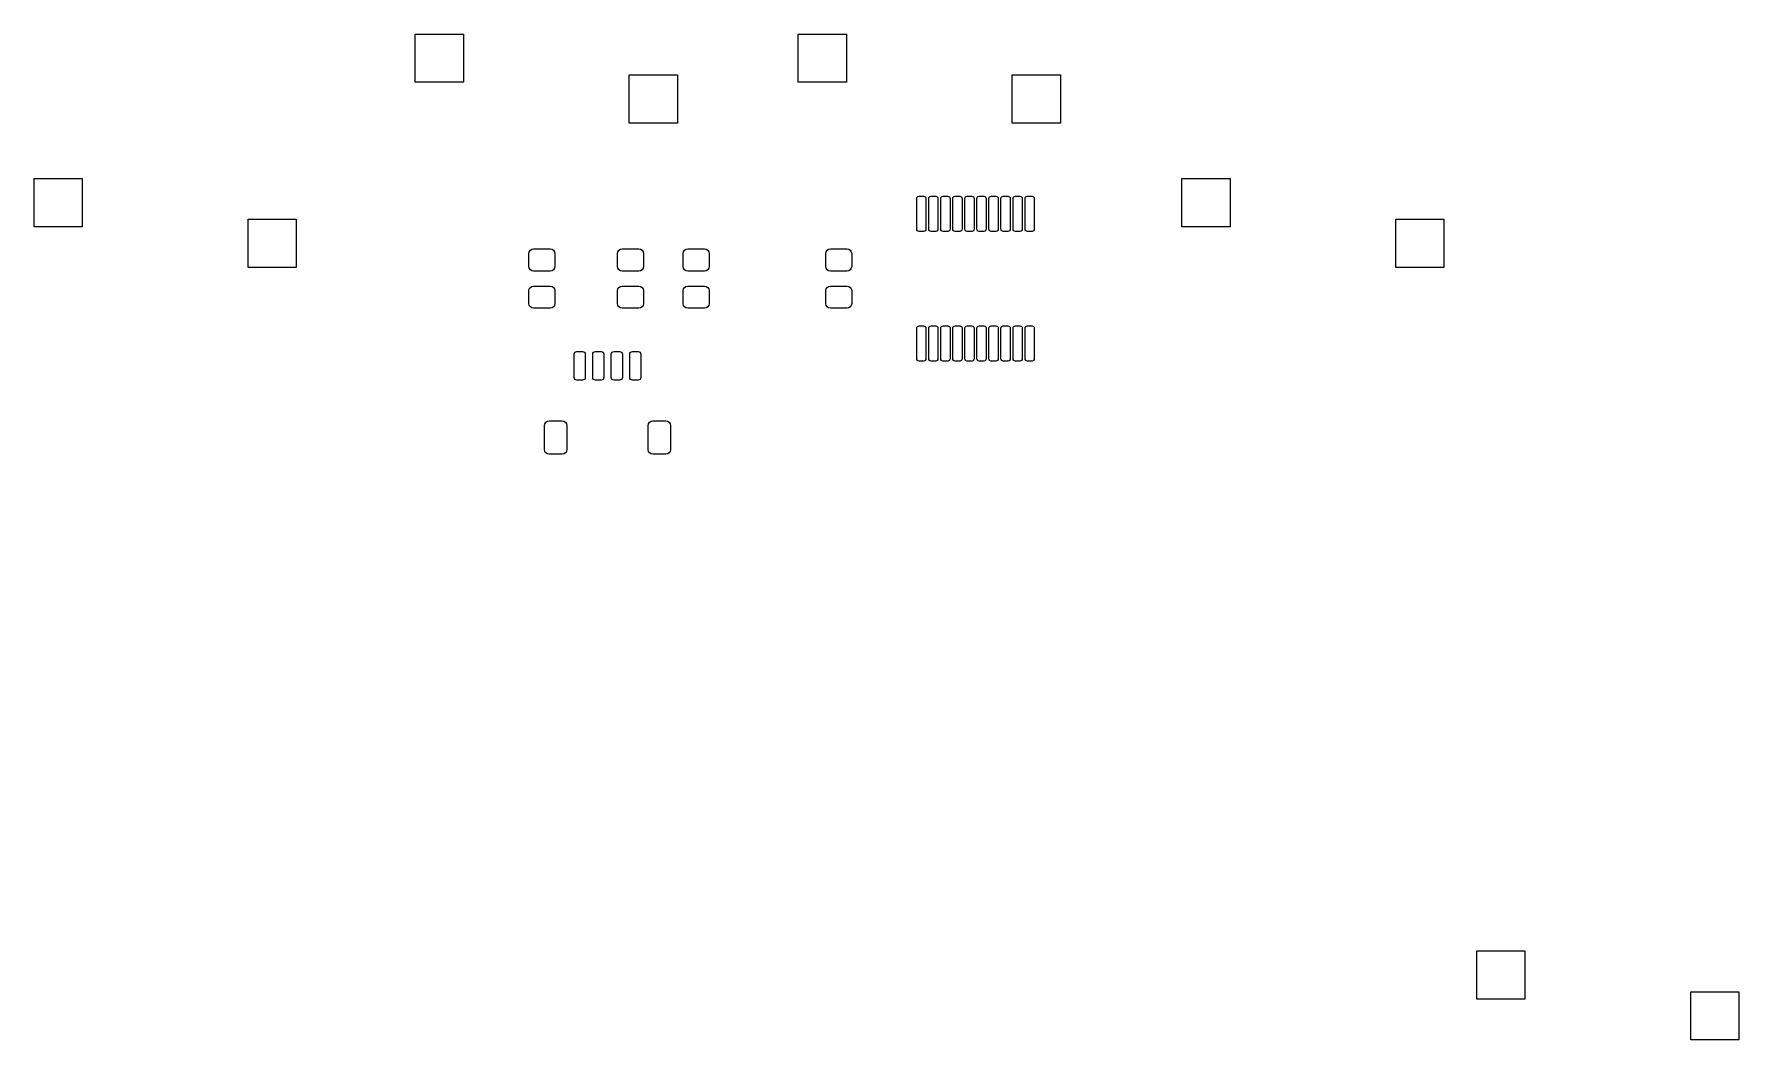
# Model space of a CAD drawing. Extents: x 160.7 to 252.7, y -134.8 to -80.5.
import ezdxf

# ---------------------------------------------------------------- set-up
doc = ezdxf.new("R2010")
doc.units = 0
doc.layers.add('BLACK', color=7, linetype='CONTINUOUS')

msp = doc.modelspace()

# ---------------------------------------------------------------- linework, layer by layer
at = {"layer": 'BLACK', "linetype": 'CONTINUOUS'}
for p, q in [((181.295, -83.05), (181.295, -80.45)), ((181.295, -80.45), (183.895, -80.45)), ((183.895, -80.45), (183.895, -83.05)), ((201.97, -83.05), (201.97, -80.45)), ((201.97, -80.45), (204.57, -80.45)), ((204.57, -80.45), (204.57, -83.05)), ((192.845, -85.25), (192.845, -82.65)), ((192.845, -82.65), (195.445, -82.65)), ((195.445, -82.65), (195.445, -85.25)), ((213.52, -85.25), (213.52, -82.65)), ((213.52, -82.65), (216.12, -82.65)), ((216.12, -82.65), (216.12, -85.25)), ((183.895, -83.05), (181.295, -83.05)), ((204.57, -83.05), (201.97, -83.05)), ((195.445, -85.25), (192.845, -85.25)), ((216.12, -85.25), (213.52, -85.25)), ((160.715, -90.85), (160.715, -88.25)), ((160.715, -88.25), (163.315, -88.25)), ((163.315, -88.25), (163.315, -90.85)), ((222.675, -90.85), (222.675, -88.25)), ((222.675, -88.25), (225.275, -88.25)), ((225.275, -88.25), (225.275, -90.85)), ((208.369515, -89.277165), (208.396612, -89.236612)), ((208.396612, -89.236612), (208.437165, -89.209515)), ((208.437165, -89.209515), (208.485, -89.2)), ((208.485, -89.2), (208.735, -89.2)), ((208.735, -89.2), (208.782835, -89.209515)), ((208.782835, -89.209515), (208.823388, -89.236612)), ((208.823388, -89.236612), (208.850485, -89.277165)), ((209.019515, -89.277165), (209.046612, -89.236612)), ((209.046612, -89.236612), (209.087165, -89.209515)), ((209.087165, -89.209515), (209.135, -89.2)), ((209.135, -89.2), (209.385, -89.2)), ((209.385, -89.2), (209.432835, -89.209515)), ((209.432835, -89.209515), (209.473388, -89.236612)), ((209.473388, -89.236612), (209.500485, -89.277165)), ((209.669515, -89.277165), (209.696612, -89.236612)), ((209.696612, -89.236612), (209.737165, -89.209515)), ((209.737165, -89.209515), (209.785, -89.2)), ((209.785, -89.2), (210.035, -89.2)), ((210.035, -89.2), (210.082835, -89.209515)), ((210.082835, -89.209515), (210.123388, -89.236612)), ((210.123388, -89.236612), (210.150485, -89.277165)), ((210.319515, -89.277165), (210.346612, -89.236612)), ((210.346612, -89.236612), (210.387165, -89.209515)), ((210.387165, -89.209515), (210.435, -89.2)), ((210.435, -89.2), (210.685, -89.2)), ((210.685, -89.2), (210.732835, -89.209515)), ((210.732835, -89.209515), (210.773388, -89.236612)), ((210.773388, -89.236612), (210.800485, -89.277165)), ((210.969515, -89.277165), (210.996612, -89.236612)), ((210.996612, -89.236612), (211.037165, -89.209515)), ((211.037165, -89.209515), (211.085, -89.2)), ((211.085, -89.2), (211.335, -89.2)), ((211.335, -89.2), (211.382835, -89.209515)), ((211.382835, -89.209515), (211.423388, -89.236612)), ((211.423388, -89.236612), (211.450485, -89.277165)), ((211.619515, -89.277165), (211.646612, -89.236612)), ((211.646612, -89.236612), (211.687165, -89.209515)), ((211.687165, -89.209515), (211.735, -89.2)), ((211.735, -89.2), (211.985, -89.2)), ((211.985, -89.2), (212.032835, -89.209515)), ((212.032835, -89.209515), (212.073388, -89.236612)), ((212.073388, -89.236612), (212.100485, -89.277165)), ((212.269515, -89.277165), (212.296612, -89.236612)), ((212.296612, -89.236612), (212.337165, -89.209515)), ((212.337165, -89.209515), (212.385, -89.2)), ((212.385, -89.2), (212.635, -89.2)), ((212.635, -89.2), (212.682835, -89.209515)), ((212.682835, -89.209515), (212.723388, -89.236612)), ((212.723388, -89.236612), (212.750485, -89.277165)), ((212.919515, -89.277165), (212.946612, -89.236612)), ((212.946612, -89.236612), (212.987165, -89.209515)), ((212.987165, -89.209515), (213.035, -89.2)), ((213.035, -89.2), (213.285, -89.2)), ((213.285, -89.2), (213.332835, -89.209515)), ((213.332835, -89.209515), (213.373388, -89.236612)), ((213.373388, -89.236612), (213.400485, -89.277165)), ((213.569515, -89.277165), (213.596612, -89.236612)), ((213.596612, -89.236612), (213.637165, -89.209515)), ((213.637165, -89.209515), (213.685, -89.2)), ((213.685, -89.2), (213.935, -89.2)), ((213.935, -89.2), (213.982835, -89.209515)), ((213.982835, -89.209515), (214.023388, -89.236612)), ((214.023388, -89.236612), (214.050485, -89.277165)), ((214.219515, -89.277165), (214.246612, -89.236612)), ((214.246612, -89.236612), (214.287165, -89.209515)), ((214.287165, -89.209515), (214.335, -89.2)), ((214.335, -89.2), (214.585, -89.2)), ((214.585, -89.2), (214.632835, -89.209515)), ((214.632835, -89.209515), (214.673388, -89.236612)), ((214.673388, -89.236612), (214.700485, -89.277165)), ((208.36, -89.325), (208.369515, -89.277165)), ((208.36, -90.975), (208.36, -89.325)), ((208.850485, -89.277165), (208.86, -89.325)), ((208.86, -89.325), (208.86, -90.975)), ((209.01, -89.325), (209.019515, -89.277165)), ((209.01, -90.975), (209.01, -89.325)), ((209.500485, -89.277165), (209.51, -89.325)), ((209.51, -89.325), (209.51, -90.975)), ((209.66, -89.325), (209.669515, -89.277165)), ((209.66, -90.975), (209.66, -89.325)), ((210.150485, -89.277165), (210.16, -89.325)), ((210.16, -89.325), (210.16, -90.975)), ((210.31, -89.325), (210.319515, -89.277165)), ((210.31, -90.975), (210.31, -89.325)), ((210.800485, -89.277165), (210.81, -89.325)), ((210.81, -89.325), (210.81, -90.975)), ((210.96, -89.325), (210.969515, -89.277165)), ((210.96, -90.975), (210.96, -89.325)), ((211.450485, -89.277165), (211.46, -89.325)), ((211.46, -89.325), (211.46, -90.975)), ((211.61, -89.325), (211.619515, -89.277165)), ((211.61, -90.975), (211.61, -89.325)), ((212.100485, -89.277165), (212.11, -89.325)), ((212.11, -89.325), (212.11, -90.975)), ((212.26, -89.325), (212.269515, -89.277165)), ((212.26, -90.975), (212.26, -89.325)), ((212.750485, -89.277165), (212.76, -89.325)), ((212.76, -89.325), (212.76, -90.975)), ((212.91, -89.325), (212.919515, -89.277165)), ((212.91, -90.975), (212.91, -89.325)), ((213.400485, -89.277165), (213.41, -89.325)), ((213.41, -89.325), (213.41, -90.975)), ((213.56, -89.325), (213.569515, -89.277165)), ((213.56, -90.975), (213.56, -89.325)), ((214.050485, -89.277165), (214.06, -89.325)), ((214.06, -89.325), (214.06, -90.975)), ((214.21, -89.325), (214.219515, -89.277165)), ((214.21, -90.975), (214.21, -89.325)), ((214.700485, -89.277165), (214.71, -89.325)), ((214.71, -89.325), (214.71, -90.975)), ((163.315, -90.85), (160.715, -90.85)), ((172.265, -93.05), (172.265, -90.45)), ((172.265, -90.45), (174.865, -90.45)), ((174.865, -90.45), (174.865, -93.05)), ((208.369515, -91.022835), (208.36, -90.975)), ((208.396612, -91.063388), (208.369515, -91.022835)), ((208.437165, -91.090485), (208.396612, -91.063388)), ((208.485, -91.1), (208.437165, -91.090485)), ((208.735, -91.1), (208.485, -91.1)), ((208.782835, -91.090485), (208.735, -91.1)), ((208.823388, -91.063388), (208.782835, -91.090485)), ((208.850485, -91.022835), (208.823388, -91.063388)), ((208.86, -90.975), (208.850485, -91.022835)), ((209.019515, -91.022835), (209.01, -90.975)), ((209.046612, -91.063388), (209.019515, -91.022835)), ((209.087165, -91.090485), (209.046612, -91.063388)), ((209.135, -91.1), (209.087165, -91.090485)), ((209.385, -91.1), (209.135, -91.1)), ((209.432835, -91.090485), (209.385, -91.1)), ((209.473388, -91.063388), (209.432835, -91.090485)), ((209.500485, -91.022835), (209.473388, -91.063388)), ((209.51, -90.975), (209.500485, -91.022835)), ((209.669515, -91.022835), (209.66, -90.975)), ((209.696612, -91.063388), (209.669515, -91.022835)), ((209.737165, -91.090485), (209.696612, -91.063388)), ((209.785, -91.1), (209.737165, -91.090485)), ((210.035, -91.1), (209.785, -91.1)), ((210.082835, -91.090485), (210.035, -91.1)), ((210.123388, -91.063388), (210.082835, -91.090485)), ((210.150485, -91.022835), (210.123388, -91.063388)), ((210.16, -90.975), (210.150485, -91.022835)), ((210.319515, -91.022835), (210.31, -90.975)), ((210.346612, -91.063388), (210.319515, -91.022835)), ((210.387165, -91.090485), (210.346612, -91.063388)), ((210.435, -91.1), (210.387165, -91.090485)), ((210.685, -91.1), (210.435, -91.1)), ((210.732835, -91.090485), (210.685, -91.1)), ((210.773388, -91.063388), (210.732835, -91.090485)), ((210.800485, -91.022835), (210.773388, -91.063388)), ((210.81, -90.975), (210.800485, -91.022835)), ((210.969515, -91.022835), (210.96, -90.975)), ((210.996612, -91.063388), (210.969515, -91.022835)), ((211.037165, -91.090485), (210.996612, -91.063388)), ((211.085, -91.1), (211.037165, -91.090485)), ((211.335, -91.1), (211.085, -91.1)), ((211.382835, -91.090485), (211.335, -91.1)), ((211.423388, -91.063388), (211.382835, -91.090485)), ((211.450485, -91.022835), (211.423388, -91.063388)), ((211.46, -90.975), (211.450485, -91.022835)), ((211.619515, -91.022835), (211.61, -90.975)), ((211.646612, -91.063388), (211.619515, -91.022835)), ((211.687165, -91.090485), (211.646612, -91.063388)), ((211.735, -91.1), (211.687165, -91.090485)), ((211.985, -91.1), (211.735, -91.1)), ((212.032835, -91.090485), (211.985, -91.1)), ((212.073388, -91.063388), (212.032835, -91.090485)), ((212.100485, -91.022835), (212.073388, -91.063388)), ((212.11, -90.975), (212.100485, -91.022835)), ((212.269515, -91.022835), (212.26, -90.975)), ((212.296612, -91.063388), (212.269515, -91.022835)), ((212.337165, -91.090485), (212.296612, -91.063388)), ((212.385, -91.1), (212.337165, -91.090485)), ((212.635, -91.1), (212.385, -91.1)), ((212.682835, -91.090485), (212.635, -91.1)), ((212.723388, -91.063388), (212.682835, -91.090485)), ((212.750485, -91.022835), (212.723388, -91.063388)), ((212.76, -90.975), (212.750485, -91.022835)), ((212.919515, -91.022835), (212.91, -90.975)), ((212.946612, -91.063388), (212.919515, -91.022835)), ((212.987165, -91.090485), (212.946612, -91.063388)), ((213.035, -91.1), (212.987165, -91.090485)), ((213.285, -91.1), (213.035, -91.1)), ((213.332835, -91.090485), (213.285, -91.1)), ((213.373388, -91.063388), (213.332835, -91.090485)), ((213.400485, -91.022835), (213.373388, -91.063388)), ((213.41, -90.975), (213.400485, -91.022835)), ((213.569515, -91.022835), (213.56, -90.975)), ((213.596612, -91.063388), (213.569515, -91.022835)), ((213.637165, -91.090485), (213.596612, -91.063388)), ((213.685, -91.1), (213.637165, -91.090485)), ((213.935, -91.1), (213.685, -91.1)), ((213.982835, -91.090485), (213.935, -91.1)), ((214.023388, -91.063388), (213.982835, -91.090485)), ((214.050485, -91.022835), (214.023388, -91.063388)), ((214.06, -90.975), (214.050485, -91.022835)), ((214.219515, -91.022835), (214.21, -90.975)), ((214.246612, -91.063388), (214.219515, -91.022835)), ((214.287165, -91.090485), (214.246612, -91.063388)), ((214.335, -91.1), (214.287165, -91.090485)), ((214.585, -91.1), (214.335, -91.1)), ((214.632835, -91.090485), (214.585, -91.1)), ((214.673388, -91.063388), (214.632835, -91.090485)), ((214.700485, -91.022835), (214.673388, -91.063388)), ((214.71, -90.975), (214.700485, -91.022835)), ((225.275, -90.85), (222.675, -90.85)), ((234.225, -93.05), (234.225, -90.45)), ((234.225, -90.45), (236.825, -90.45)), ((236.825, -90.45), (236.825, -93.05)), ((187.43, -92.3), (187.44903, -92.204329)), ((187.43, -93), (187.43, -92.3)), ((187.44903, -92.204329), (187.503223, -92.123223)), ((187.503223, -92.123223), (187.584329, -92.06903)), ((187.584329, -92.06903), (187.68, -92.05)), ((187.68, -92.05), (188.58, -92.05)), ((188.58, -92.05), (188.675671, -92.06903)), ((188.675671, -92.06903), (188.756777, -92.123223)), ((188.756777, -92.123223), (188.81097, -92.204329)), ((188.81097, -92.204329), (188.83, -92.3)), ((188.83, -92.3), (188.83, -93)), ((192.21, -92.3), (192.22903, -92.204329)), ((192.21, -93), (192.21, -92.3)), ((192.22903, -92.204329), (192.283223, -92.123223)), ((192.283223, -92.123223), (192.364329, -92.06903)), ((192.364329, -92.06903), (192.46, -92.05)), ((192.46, -92.05), (193.36, -92.05)), ((193.36, -92.05), (193.455671, -92.06903)), ((193.455671, -92.06903), (193.536777, -92.123223)), ((193.536777, -92.123223), (193.59097, -92.204329)), ((193.59097, -92.204329), (193.61, -92.3)), ((193.61, -92.3), (193.61, -93)), ((195.75, -92.3), (195.76903, -92.204329)), ((195.75, -93), (195.75, -92.3)), ((195.76903, -92.204329), (195.823223, -92.123223)), ((195.823223, -92.123223), (195.904329, -92.06903)), ((195.904329, -92.06903), (196, -92.05)), ((196, -92.05), (196.9, -92.05)), ((196.9, -92.05), (196.995671, -92.06903)), ((196.995671, -92.06903), (197.076777, -92.123223)), ((197.076777, -92.123223), (197.13097, -92.204329)), ((197.13097, -92.204329), (197.15, -92.3)), ((197.15, -92.3), (197.15, -93)), ((203.45, -92.3), (203.46903, -92.204329)), ((203.45, -93), (203.45, -92.3)), ((203.46903, -92.204329), (203.523223, -92.123223)), ((203.523223, -92.123223), (203.604329, -92.06903)), ((203.604329, -92.06903), (203.7, -92.05)), ((203.7, -92.05), (204.6, -92.05)), ((204.6, -92.05), (204.695671, -92.06903)), ((204.695671, -92.06903), (204.776777, -92.123223)), ((204.776777, -92.123223), (204.83097, -92.204329)), ((204.83097, -92.204329), (204.85, -92.3)), ((204.85, -92.3), (204.85, -93)), ((174.865, -93.05), (172.265, -93.05)), ((187.44903, -93.095671), (187.43, -93)), ((187.503223, -93.176777), (187.44903, -93.095671)), ((187.584329, -93.23097), (187.503223, -93.176777)), ((187.68, -93.25), (187.584329, -93.23097)), ((188.58, -93.25), (187.68, -93.25)), ((188.675671, -93.23097), (188.58, -93.25)), ((188.756777, -93.176777), (188.675671, -93.23097)), ((188.81097, -93.095671), (188.756777, -93.176777)), ((188.83, -93), (188.81097, -93.095671)), ((192.22903, -93.095671), (192.21, -93)), ((192.283223, -93.176777), (192.22903, -93.095671)), ((192.364329, -93.23097), (192.283223, -93.176777)), ((192.46, -93.25), (192.364329, -93.23097)), ((193.36, -93.25), (192.46, -93.25)), ((193.455671, -93.23097), (193.36, -93.25)), ((193.536777, -93.176777), (193.455671, -93.23097)), ((193.59097, -93.095671), (193.536777, -93.176777)), ((193.61, -93), (193.59097, -93.095671)), ((195.76903, -93.095671), (195.75, -93)), ((195.823223, -93.176777), (195.76903, -93.095671)), ((195.904329, -93.23097), (195.823223, -93.176777)), ((196, -93.25), (195.904329, -93.23097)), ((196.9, -93.25), (196, -93.25)), ((196.995671, -93.23097), (196.9, -93.25)), ((197.076777, -93.176777), (196.995671, -93.23097)), ((197.13097, -93.095671), (197.076777, -93.176777)), ((197.15, -93), (197.13097, -93.095671)), ((203.46903, -93.095671), (203.45, -93)), ((203.523223, -93.176777), (203.46903, -93.095671)), ((203.604329, -93.23097), (203.523223, -93.176777)), ((203.7, -93.25), (203.604329, -93.23097)), ((204.6, -93.25), (203.7, -93.25)), ((204.695671, -93.23097), (204.6, -93.25)), ((204.776777, -93.176777), (204.695671, -93.23097)), ((204.83097, -93.095671), (204.776777, -93.176777)), ((204.85, -93), (204.83097, -93.095671)), ((236.825, -93.05), (234.225, -93.05)), ((187.43, -94.3), (187.44903, -94.204329)), ((187.43, -95), (187.43, -94.3)), ((187.44903, -94.204329), (187.503223, -94.123223)), ((187.503223, -94.123223), (187.584329, -94.06903)), ((187.584329, -94.06903), (187.68, -94.05)), ((187.68, -94.05), (188.58, -94.05)), ((188.58, -94.05), (188.675671, -94.06903)), ((188.675671, -94.06903), (188.756777, -94.123223)), ((188.756777, -94.123223), (188.81097, -94.204329)), ((188.81097, -94.204329), (188.83, -94.3)), ((188.83, -94.3), (188.83, -95)), ((192.21, -94.3), (192.22903, -94.204329)), ((192.21, -95), (192.21, -94.3)), ((192.22903, -94.204329), (192.283223, -94.123223)), ((192.283223, -94.123223), (192.364329, -94.06903)), ((192.364329, -94.06903), (192.46, -94.05)), ((192.46, -94.05), (193.36, -94.05)), ((193.36, -94.05), (193.455671, -94.06903)), ((193.455671, -94.06903), (193.536777, -94.123223)), ((193.536777, -94.123223), (193.59097, -94.204329)), ((193.59097, -94.204329), (193.61, -94.3)), ((193.61, -94.3), (193.61, -95)), ((195.75, -94.3), (195.76903, -94.204329)), ((195.75, -95), (195.75, -94.3)), ((195.76903, -94.204329), (195.823223, -94.123223)), ((195.823223, -94.123223), (195.904329, -94.06903)), ((195.904329, -94.06903), (196, -94.05)), ((196, -94.05), (196.9, -94.05)), ((196.9, -94.05), (196.995671, -94.06903)), ((196.995671, -94.06903), (197.076777, -94.123223)), ((197.076777, -94.123223), (197.13097, -94.204329)), ((197.13097, -94.204329), (197.15, -94.3)), ((197.15, -94.3), (197.15, -95)), ((203.45, -94.3), (203.46903, -94.204329)), ((203.45, -95), (203.45, -94.3)), ((203.46903, -94.204329), (203.523223, -94.123223)), ((203.523223, -94.123223), (203.604329, -94.06903)), ((203.604329, -94.06903), (203.7, -94.05)), ((203.7, -94.05), (204.6, -94.05)), ((204.6, -94.05), (204.695671, -94.06903)), ((204.695671, -94.06903), (204.776777, -94.123223)), ((204.776777, -94.123223), (204.83097, -94.204329)), ((204.83097, -94.204329), (204.85, -94.3)), ((204.85, -94.3), (204.85, -95)), ((187.44903, -95.095671), (187.43, -95)), ((187.503223, -95.176777), (187.44903, -95.095671)), ((187.584329, -95.23097), (187.503223, -95.176777)), ((187.68, -95.25), (187.584329, -95.23097)), ((188.58, -95.25), (187.68, -95.25)), ((188.675671, -95.23097), (188.58, -95.25)), ((188.756777, -95.176777), (188.675671, -95.23097)), ((188.81097, -95.095671), (188.756777, -95.176777)), ((188.83, -95), (188.81097, -95.095671)), ((192.22903, -95.095671), (192.21, -95)), ((192.283223, -95.176777), (192.22903, -95.095671)), ((192.364329, -95.23097), (192.283223, -95.176777)), ((192.46, -95.25), (192.364329, -95.23097)), ((193.36, -95.25), (192.46, -95.25)), ((193.455671, -95.23097), (193.36, -95.25)), ((193.536777, -95.176777), (193.455671, -95.23097)), ((193.59097, -95.095671), (193.536777, -95.176777)), ((193.61, -95), (193.59097, -95.095671)), ((195.76903, -95.095671), (195.75, -95)), ((195.823223, -95.176777), (195.76903, -95.095671)), ((195.904329, -95.23097), (195.823223, -95.176777)), ((196, -95.25), (195.904329, -95.23097)), ((196.9, -95.25), (196, -95.25)), ((196.995671, -95.23097), (196.9, -95.25)), ((197.076777, -95.176777), (196.995671, -95.23097)), ((197.13097, -95.095671), (197.076777, -95.176777)), ((197.15, -95), (197.13097, -95.095671)), ((203.46903, -95.095671), (203.45, -95)), ((203.523223, -95.176777), (203.46903, -95.095671)), ((203.604329, -95.23097), (203.523223, -95.176777)), ((203.7, -95.25), (203.604329, -95.23097)), ((204.6, -95.25), (203.7, -95.25)), ((204.695671, -95.23097), (204.6, -95.25)), ((204.776777, -95.176777), (204.695671, -95.23097)), ((204.83097, -95.095671), (204.776777, -95.176777)), ((204.85, -95), (204.83097, -95.095671)), ((208.36, -96.325), (208.369515, -96.277165)), ((208.36, -97.975), (208.36, -96.325)), ((208.369515, -96.277165), (208.396612, -96.236612)), ((208.396612, -96.236612), (208.437165, -96.209515)), ((208.437165, -96.209515), (208.485, -96.2)), ((208.485, -96.2), (208.735, -96.2)), ((208.735, -96.2), (208.782835, -96.209515)), ((208.782835, -96.209515), (208.823388, -96.236612)), ((208.823388, -96.236612), (208.850485, -96.277165)), ((208.850485, -96.277165), (208.86, -96.325)), ((208.86, -96.325), (208.86, -97.975)), ((209.01, -96.325), (209.019515, -96.277165)), ((209.01, -97.975), (209.01, -96.325)), ((209.019515, -96.277165), (209.046612, -96.236612)), ((209.046612, -96.236612), (209.087165, -96.209515)), ((209.087165, -96.209515), (209.135, -96.2)), ((209.135, -96.2), (209.385, -96.2)), ((209.385, -96.2), (209.432835, -96.209515)), ((209.432835, -96.209515), (209.473388, -96.236612)), ((209.473388, -96.236612), (209.500485, -96.277165)), ((209.500485, -96.277165), (209.51, -96.325)), ((209.51, -96.325), (209.51, -97.975)), ((209.66, -96.325), (209.669515, -96.277165)), ((209.66, -97.975), (209.66, -96.325)), ((209.669515, -96.277165), (209.696612, -96.236612)), ((209.696612, -96.236612), (209.737165, -96.209515)), ((209.737165, -96.209515), (209.785, -96.2)), ((209.785, -96.2), (210.035, -96.2)), ((210.035, -96.2), (210.082835, -96.209515)), ((210.082835, -96.209515), (210.123388, -96.236612)), ((210.123388, -96.236612), (210.150485, -96.277165)), ((210.150485, -96.277165), (210.16, -96.325)), ((210.16, -96.325), (210.16, -97.975)), ((210.31, -96.325), (210.319515, -96.277165)), ((210.31, -97.975), (210.31, -96.325)), ((210.319515, -96.277165), (210.346612, -96.236612)), ((210.346612, -96.236612), (210.387165, -96.209515)), ((210.387165, -96.209515), (210.435, -96.2)), ((210.435, -96.2), (210.685, -96.2)), ((210.685, -96.2), (210.732835, -96.209515)), ((210.732835, -96.209515), (210.773388, -96.236612)), ((210.773388, -96.236612), (210.800485, -96.277165)), ((210.800485, -96.277165), (210.81, -96.325)), ((210.81, -96.325), (210.81, -97.975)), ((210.96, -96.325), (210.969515, -96.277165)), ((210.96, -97.975), (210.96, -96.325)), ((210.969515, -96.277165), (210.996612, -96.236612)), ((210.996612, -96.236612), (211.037165, -96.209515)), ((211.037165, -96.209515), (211.085, -96.2)), ((211.085, -96.2), (211.335, -96.2)), ((211.335, -96.2), (211.382835, -96.209515)), ((211.382835, -96.209515), (211.423388, -96.236612)), ((211.423388, -96.236612), (211.450485, -96.277165)), ((211.450485, -96.277165), (211.46, -96.325)), ((211.46, -96.325), (211.46, -97.975)), ((211.61, -96.325), (211.619515, -96.277165)), ((211.61, -97.975), (211.61, -96.325)), ((211.619515, -96.277165), (211.646612, -96.236612)), ((211.646612, -96.236612), (211.687165, -96.209515)), ((211.687165, -96.209515), (211.735, -96.2)), ((211.735, -96.2), (211.985, -96.2)), ((211.985, -96.2), (212.032835, -96.209515)), ((212.032835, -96.209515), (212.073388, -96.236612)), ((212.073388, -96.236612), (212.100485, -96.277165)), ((212.100485, -96.277165), (212.11, -96.325)), ((212.11, -96.325), (212.11, -97.975)), ((212.26, -96.325), (212.269515, -96.277165)), ((212.26, -97.975), (212.26, -96.325)), ((212.269515, -96.277165), (212.296612, -96.236612)), ((212.296612, -96.236612), (212.337165, -96.209515)), ((212.337165, -96.209515), (212.385, -96.2)), ((212.385, -96.2), (212.635, -96.2)), ((212.635, -96.2), (212.682835, -96.209515)), ((212.682835, -96.209515), (212.723388, -96.236612)), ((212.723388, -96.236612), (212.750485, -96.277165)), ((212.750485, -96.277165), (212.76, -96.325)), ((212.76, -96.325), (212.76, -97.975)), ((212.91, -96.325), (212.919515, -96.277165)), ((212.91, -97.975), (212.91, -96.325)), ((212.919515, -96.277165), (212.946612, -96.236612)), ((212.946612, -96.236612), (212.987165, -96.209515)), ((212.987165, -96.209515), (213.035, -96.2)), ((213.035, -96.2), (213.285, -96.2)), ((213.285, -96.2), (213.332835, -96.209515)), ((213.332835, -96.209515), (213.373388, -96.236612)), ((213.373388, -96.236612), (213.400485, -96.277165)), ((213.400485, -96.277165), (213.41, -96.325)), ((213.41, -96.325), (213.41, -97.975)), ((213.56, -96.325), (213.569515, -96.277165)), ((213.56, -97.975), (213.56, -96.325)), ((213.569515, -96.277165), (213.596612, -96.236612)), ((213.596612, -96.236612), (213.637165, -96.209515)), ((213.637165, -96.209515), (213.685, -96.2)), ((213.685, -96.2), (213.935, -96.2)), ((213.935, -96.2), (213.982835, -96.209515)), ((213.982835, -96.209515), (214.023388, -96.236612)), ((214.023388, -96.236612), (214.050485, -96.277165)), ((214.050485, -96.277165), (214.06, -96.325)), ((214.06, -96.325), (214.06, -97.975)), ((214.21, -96.325), (214.219515, -96.277165)), ((214.21, -97.975), (214.21, -96.325)), ((214.219515, -96.277165), (214.246612, -96.236612)), ((214.246612, -96.236612), (214.287165, -96.209515)), ((214.287165, -96.209515), (214.335, -96.2)), ((214.335, -96.2), (214.585, -96.2)), ((214.585, -96.2), (214.632835, -96.209515)), ((214.632835, -96.209515), (214.673388, -96.236612)), ((214.673388, -96.236612), (214.700485, -96.277165)), ((214.700485, -96.277165), (214.71, -96.325)), ((214.71, -96.325), (214.71, -97.975)), ((189.87, -97.735), (189.881418, -97.677597)), ((189.87, -98.985), (189.87, -97.735)), ((189.881418, -97.677597), (189.913934, -97.628934)), ((189.913934, -97.628934), (189.962597, -97.596418)), ((189.962597, -97.596418), (190.02, -97.585)), ((190.02, -97.585), (190.32, -97.585)), ((190.32, -97.585), (190.377403, -97.596418)), ((190.377403, -97.596418), (190.426066, -97.628934)), ((190.426066, -97.628934), (190.458582, -97.677597)), ((190.458582, -97.677597), (190.47, -97.735)), ((190.47, -97.735), (190.47, -98.985)), ((190.87, -97.735), (190.881418, -97.677597)), ((190.87, -98.985), (190.87, -97.735)), ((190.881418, -97.677597), (190.913934, -97.628934)), ((190.913934, -97.628934), (190.962597, -97.596418)), ((190.962597, -97.596418), (191.02, -97.585)), ((191.02, -97.585), (191.32, -97.585)), ((191.32, -97.585), (191.377403, -97.596418)), ((191.377403, -97.596418), (191.426066, -97.628934)), ((191.426066, -97.628934), (191.458582, -97.677597)), ((191.458582, -97.677597), (191.47, -97.735)), ((191.47, -97.735), (191.47, -98.985)), ((191.87, -97.735), (191.881418, -97.677597)), ((191.87, -98.985), (191.87, -97.735)), ((191.881418, -97.677597), (191.913934, -97.628934)), ((191.913934, -97.628934), (191.962597, -97.596418)), ((191.962597, -97.596418), (192.02, -97.585)), ((192.02, -97.585), (192.32, -97.585)), ((192.32, -97.585), (192.377403, -97.596418)), ((192.377403, -97.596418), (192.426066, -97.628934)), ((192.426066, -97.628934), (192.458582, -97.677597)), ((192.458582, -97.677597), (192.47, -97.735)), ((192.47, -97.735), (192.47, -98.985)), ((192.87, -97.735), (192.881418, -97.677597)), ((192.87, -98.985), (192.87, -97.735)), ((192.881418, -97.677597), (192.913934, -97.628934)), ((192.913934, -97.628934), (192.962597, -97.596418)), ((192.962597, -97.596418), (193.02, -97.585)), ((193.02, -97.585), (193.32, -97.585)), ((193.32, -97.585), (193.377403, -97.596418)), ((193.377403, -97.596418), (193.426066, -97.628934)), ((193.426066, -97.628934), (193.458582, -97.677597)), ((193.458582, -97.677597), (193.47, -97.735)), ((193.47, -97.735), (193.47, -98.985)), ((208.369515, -98.022835), (208.36, -97.975)), ((208.396612, -98.063388), (208.369515, -98.022835)), ((208.437165, -98.090485), (208.396612, -98.063388)), ((208.485, -98.1), (208.437165, -98.090485)), ((208.735, -98.1), (208.485, -98.1)), ((208.782835, -98.090485), (208.735, -98.1)), ((208.823388, -98.063388), (208.782835, -98.090485)), ((208.850485, -98.022835), (208.823388, -98.063388)), ((208.86, -97.975), (208.850485, -98.022835)), ((209.019515, -98.022835), (209.01, -97.975)), ((209.046612, -98.063388), (209.019515, -98.022835)), ((209.087165, -98.090485), (209.046612, -98.063388)), ((209.135, -98.1), (209.087165, -98.090485)), ((209.385, -98.1), (209.135, -98.1)), ((209.432835, -98.090485), (209.385, -98.1)), ((209.473388, -98.063388), (209.432835, -98.090485)), ((209.500485, -98.022835), (209.473388, -98.063388)), ((209.51, -97.975), (209.500485, -98.022835)), ((209.669515, -98.022835), (209.66, -97.975)), ((209.696612, -98.063388), (209.669515, -98.022835)), ((209.737165, -98.090485), (209.696612, -98.063388)), ((209.785, -98.1), (209.737165, -98.090485)), ((210.035, -98.1), (209.785, -98.1)), ((210.082835, -98.090485), (210.035, -98.1)), ((210.123388, -98.063388), (210.082835, -98.090485)), ((210.150485, -98.022835), (210.123388, -98.063388)), ((210.16, -97.975), (210.150485, -98.022835)), ((210.319515, -98.022835), (210.31, -97.975)), ((210.346612, -98.063388), (210.319515, -98.022835)), ((210.387165, -98.090485), (210.346612, -98.063388)), ((210.435, -98.1), (210.387165, -98.090485)), ((210.685, -98.1), (210.435, -98.1)), ((210.732835, -98.090485), (210.685, -98.1)), ((210.773388, -98.063388), (210.732835, -98.090485)), ((210.800485, -98.022835), (210.773388, -98.063388)), ((210.81, -97.975), (210.800485, -98.022835)), ((210.969515, -98.022835), (210.96, -97.975)), ((210.996612, -98.063388), (210.969515, -98.022835)), ((211.037165, -98.090485), (210.996612, -98.063388)), ((211.085, -98.1), (211.037165, -98.090485)), ((211.335, -98.1), (211.085, -98.1)), ((211.382835, -98.090485), (211.335, -98.1)), ((211.423388, -98.063388), (211.382835, -98.090485)), ((211.450485, -98.022835), (211.423388, -98.063388)), ((211.46, -97.975), (211.450485, -98.022835)), ((211.619515, -98.022835), (211.61, -97.975)), ((211.646612, -98.063388), (211.619515, -98.022835)), ((211.687165, -98.090485), (211.646612, -98.063388)), ((211.735, -98.1), (211.687165, -98.090485)), ((211.985, -98.1), (211.735, -98.1)), ((212.032835, -98.090485), (211.985, -98.1)), ((212.073388, -98.063388), (212.032835, -98.090485)), ((212.100485, -98.022835), (212.073388, -98.063388)), ((212.11, -97.975), (212.100485, -98.022835)), ((212.269515, -98.022835), (212.26, -97.975)), ((212.296612, -98.063388), (212.269515, -98.022835)), ((212.337165, -98.090485), (212.296612, -98.063388)), ((212.385, -98.1), (212.337165, -98.090485)), ((212.635, -98.1), (212.385, -98.1)), ((212.682835, -98.090485), (212.635, -98.1)), ((212.723388, -98.063388), (212.682835, -98.090485)), ((212.750485, -98.022835), (212.723388, -98.063388)), ((212.76, -97.975), (212.750485, -98.022835)), ((212.919515, -98.022835), (212.91, -97.975)), ((212.946612, -98.063388), (212.919515, -98.022835)), ((212.987165, -98.090485), (212.946612, -98.063388)), ((213.035, -98.1), (212.987165, -98.090485)), ((213.285, -98.1), (213.035, -98.1)), ((213.332835, -98.090485), (213.285, -98.1)), ((213.373388, -98.063388), (213.332835, -98.090485)), ((213.400485, -98.022835), (213.373388, -98.063388)), ((213.41, -97.975), (213.400485, -98.022835)), ((213.569515, -98.022835), (213.56, -97.975)), ((213.596612, -98.063388), (213.569515, -98.022835)), ((213.637165, -98.090485), (213.596612, -98.063388)), ((213.685, -98.1), (213.637165, -98.090485)), ((213.935, -98.1), (213.685, -98.1)), ((213.982835, -98.090485), (213.935, -98.1)), ((214.023388, -98.063388), (213.982835, -98.090485)), ((214.050485, -98.022835), (214.023388, -98.063388)), ((214.06, -97.975), (214.050485, -98.022835)), ((214.219515, -98.022835), (214.21, -97.975)), ((214.246612, -98.063388), (214.219515, -98.022835)), ((214.287165, -98.090485), (214.246612, -98.063388)), ((214.335, -98.1), (214.287165, -98.090485)), ((214.585, -98.1), (214.335, -98.1)), ((214.632835, -98.090485), (214.585, -98.1)), ((214.673388, -98.063388), (214.632835, -98.090485)), ((214.700485, -98.022835), (214.673388, -98.063388)), ((214.71, -97.975), (214.700485, -98.022835)), ((189.881418, -99.042403), (189.87, -98.985)), ((189.913934, -99.091066), (189.881418, -99.042403)), ((189.962597, -99.123582), (189.913934, -99.091066)), ((190.02, -99.135), (189.962597, -99.123582)), ((190.32, -99.135), (190.02, -99.135)), ((190.377403, -99.123582), (190.32, -99.135)), ((190.426066, -99.091066), (190.377403, -99.123582)), ((190.458582, -99.042403), (190.426066, -99.091066)), ((190.47, -98.985), (190.458582, -99.042403)), ((190.881418, -99.042403), (190.87, -98.985)), ((190.913934, -99.091066), (190.881418, -99.042403)), ((190.962597, -99.123582), (190.913934, -99.091066)), ((191.02, -99.135), (190.962597, -99.123582)), ((191.32, -99.135), (191.02, -99.135)), ((191.377403, -99.123582), (191.32, -99.135)), ((191.426066, -99.091066), (191.377403, -99.123582)), ((191.458582, -99.042403), (191.426066, -99.091066)), ((191.47, -98.985), (191.458582, -99.042403)), ((191.881418, -99.042403), (191.87, -98.985)), ((191.913934, -99.091066), (191.881418, -99.042403)), ((191.962597, -99.123582), (191.913934, -99.091066)), ((192.02, -99.135), (191.962597, -99.123582)), ((192.32, -99.135), (192.02, -99.135)), ((192.377403, -99.123582), (192.32, -99.135)), ((192.426066, -99.091066), (192.377403, -99.123582)), ((192.458582, -99.042403), (192.426066, -99.091066)), ((192.47, -98.985), (192.458582, -99.042403)), ((192.881418, -99.042403), (192.87, -98.985)), ((192.913934, -99.091066), (192.881418, -99.042403)), ((192.962597, -99.123582), (192.913934, -99.091066)), ((193.02, -99.135), (192.962597, -99.123582)), ((193.32, -99.135), (193.02, -99.135)), ((193.377403, -99.123582), (193.32, -99.135)), ((193.426066, -99.091066), (193.377403, -99.123582)), ((193.458582, -99.042403), (193.426066, -99.091066)), ((193.47, -98.985), (193.458582, -99.042403)), ((188.27, -101.585), (188.28903, -101.489329)), ((188.27, -102.885), (188.27, -101.585)), ((188.28903, -101.489329), (188.343223, -101.408223)), ((188.343223, -101.408223), (188.424329, -101.35403)), ((188.424329, -101.35403), (188.52, -101.335)), ((188.52, -101.335), (189.22, -101.335)), ((189.22, -101.335), (189.315671, -101.35403)), ((189.315671, -101.35403), (189.396777, -101.408223)), ((189.396777, -101.408223), (189.45097, -101.489329)), ((189.45097, -101.489329), (189.47, -101.585)), ((189.47, -101.585), (189.47, -102.885)), ((193.87, -101.585), (193.88903, -101.489329)), ((193.87, -102.885), (193.87, -101.585)), ((193.88903, -101.489329), (193.943223, -101.408223)), ((193.943223, -101.408223), (194.024329, -101.35403)), ((194.024329, -101.35403), (194.12, -101.335)), ((194.12, -101.335), (194.82, -101.335)), ((194.82, -101.335), (194.915671, -101.35403)), ((194.915671, -101.35403), (194.996777, -101.408223)), ((194.996777, -101.408223), (195.05097, -101.489329)), ((195.05097, -101.489329), (195.07, -101.585)), ((195.07, -101.585), (195.07, -102.885)), ((188.28903, -102.980671), (188.27, -102.885)), ((188.343223, -103.061777), (188.28903, -102.980671)), ((188.424329, -103.11597), (188.343223, -103.061777)), ((189.396777, -103.061777), (189.315671, -103.11597)), ((189.45097, -102.980671), (189.396777, -103.061777)), ((189.47, -102.885), (189.45097, -102.980671)), ((193.88903, -102.980671), (193.87, -102.885)), ((193.943223, -103.061777), (193.88903, -102.980671)), ((194.024329, -103.11597), (193.943223, -103.061777)), ((194.996777, -103.061777), (194.915671, -103.11597)), ((195.05097, -102.980671), (194.996777, -103.061777)), ((195.07, -102.885), (195.05097, -102.980671)), ((188.52, -103.135), (188.424329, -103.11597)), ((189.22, -103.135), (188.52, -103.135)), ((189.315671, -103.11597), (189.22, -103.135)), ((194.12, -103.135), (194.024329, -103.11597)), ((194.82, -103.135), (194.12, -103.135)), ((194.915671, -103.11597), (194.82, -103.135)), ((238.595, -132.55), (238.595, -129.95)), ((238.595, -129.95), (241.195, -129.95)), ((241.195, -129.95), (241.195, -132.55)), ((250.145, -134.75), (250.145, -132.15)), ((250.145, -132.15), (252.745, -132.15)), ((252.745, -132.15), (252.745, -134.75)), ((241.195, -132.55), (238.595, -132.55)), ((252.745, -134.75), (250.145, -134.75))]:
    msp.add_line(p, q, dxfattribs=at)

doc.saveas('drawing.dxf')
